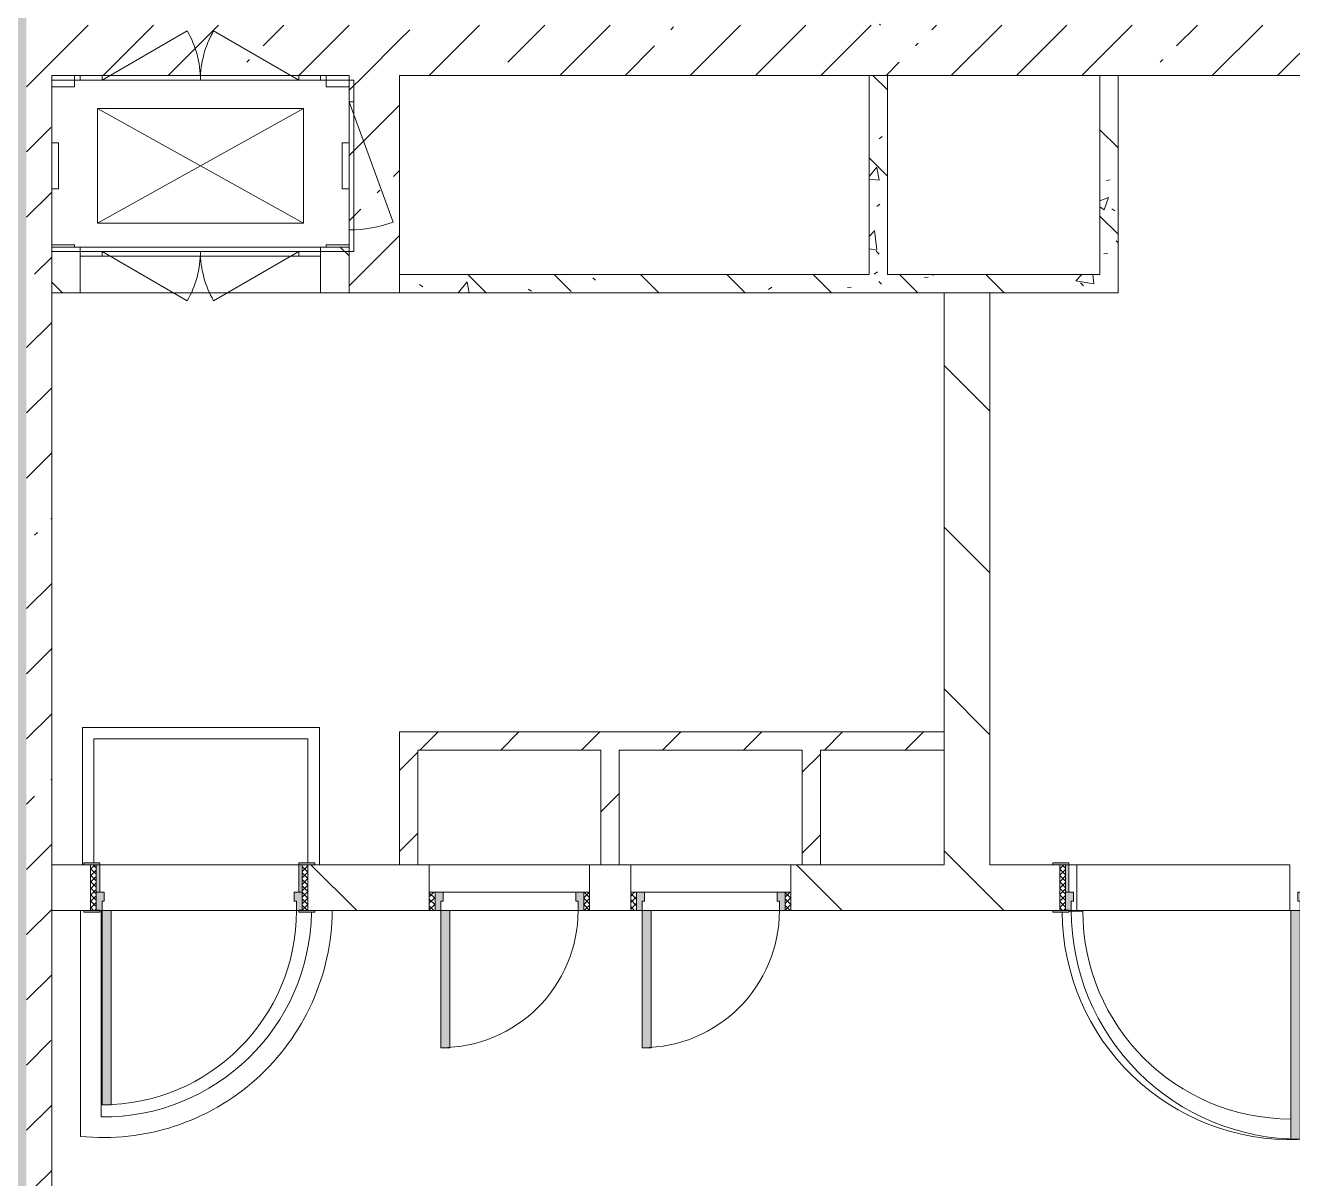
# Model space of a CAD drawing. Header units: millimetres. Extents: x 35092 to 251863, y -8553 to 29549.
# Drawn here: x 209708 to 215245, y 12227 to 17269 of the extents above; entities that cross this region are included whole.
import ezdxf

# ---------------------------------------------------------------- set-up
doc = ezdxf.new("R2010")
doc.units = ezdxf.units.MM
doc.layers.add('A-DETL-GENF-2', color=7, linetype='Continuous', lineweight=9, true_color=0xc0c0c0, transparency=0.4)
for name, color, linetype, lineweight, true_color in [('A-DOOR-2', 7, 'Continuous', 5, 0xaaaaaa), ('A-DOOR-3', 7, 'Continuous', 5, 0xe2e2e2), ('A-DOOR-FRAM-3', 7, 'Continuous', 5, 0xe2e2e2), ('A-DOOR-FRAM-4', 7, 'Continuous', 5, 0xaaaaaa), ('A-FLOR-1', 7, 'Continuous', 5, 0xaaaaaa), ('I-WALL-5', 7, 'Continuous', 5, 0x787878)]:
    doc.layers.add(name, color=color, linetype=linetype, lineweight=lineweight, true_color=true_color)
for name, color, linetype, lineweight in [('A-GENM-2', 7, 'Continuous', 5), ('A-WALL', 7, 'Continuous', 9), ('I-WALL-3', 7, 'Continuous', 5), ('M-EQPM-2', 7, 'Continuous', 5)]:
    doc.layers.add(name, color=color, linetype=linetype, lineweight=lineweight)
pattern_1 = [(45, (124853, 0), (-285.1231, 285.1231), []), (45, (125138.1, 0), (-285.1231, 285.1231), [504.031, -100.806, 16.764, -84.042])]
pattern_2 = [(135, (124853, 0), (-353.5534, -353.5534), [])]
pattern_3 = [(135, (124853, 0), (-377.1708, -377.1708), [533.4, -88.9, 17.78, -88.9]), (135, (124853, 376.94), (-377.1708, -377.1708), []), (50, (124853, 0), (637.6445, -55.7866), [66.675, -733.425]), (355, (124853, 0), (-123.3494, 668.699), [53.34, -586.74]), (100.451, (124906.1, -4.65), (514.299, 612.908), [56.665, -623.315]), (46.184, (124853, 177.8), (948.7764, -147.15), [100.012, -1100.137]), (96.636, (124932.05, 165.5), (830.909, 865.997), [84.998, -934.973]), (351.184, (124853, 177.8), (830.918, 865.988), [80.01, -880.11]), (21, (124941.9, 133.35), (530.6506, -357.9283), [66.675, -733.425]), (326, (124941.9, 133.35), (216.308, 644.6585), [53.34, -586.74]), (71.451, (124986.1, 103.5), (746.9596, 286.7243), [56.665, -623.315]), (37.5, (124852.98, 0), (10.81053, 295.9426), [16.764, -562.864, 16.764, -578.866, -588.962]), (37.5, (124852.98, 0), (10.81053, 295.9426), [-1175.258, 16.764, -572.198]), (7.5, (124852.98, 0), (233.8692, 350.6318), [16.764, -322.834, 16.764, -549.529, -224.472]), (7.5, (124852.98, 0), (233.8692, 350.6318), [-905.891, 16.764, -207.708]), (327.5, (124654.74, 0), (474.5678, -20.0513), [16.764, -205.486, 16.764, -676.656, -920.115]), (327.5, (124654.74, 0), (474.5678, -20.0513), [-915.67, 16.764, -903.351]), (317.5, (124565.84, 0), (518.4522, 88.9934), [16.764, -272.161, 16.764, -443.738, -653.415]), (317.5, (124565.84, 0), (518.4522, 88.9934), [-749.427, 16.764, -636.651])]
pattern_4 = [(45, (124852.98, 0), (-176.7767, 176.7767), [])]

# ---------------------------------------------------------------- blocks, each defined once
blk = doc.blocks.new('110_Дверь_СКБ_1Ст_Внутренняя1 - Д-8 950x2100h_охрана-V256-2_2_2_птичка')
at = {"layer": 'A-DOOR-2'}
h = blk.add_hatch(dxfattribs=at)
h.set_pattern_fill('FP_102', color=256, style=0, pattern_type=2)
h.set_pattern_definition([(135, (1826.41, 164.685), (-14.14214, -14.14214), []), (225, (1826.41, 164.685), (14.14214, -14.14214), [])])
h.paths.add_polyline_path([(487.5, 100), (462.5, 100), (462.5, -100), (487.5, -100), (487.5, 92.9)])
at = {"layer": 'A-DOOR-3'}
h = blk.add_hatch(color=256, dxfattribs=at)
h.paths.add_polyline_path([(462.5, 100), (437.5, 100), (437.5, 60), (427.5, 60), (429.4, 20), (462.5, 20), (462.5, 92.9)])
h.paths.add_polyline_path([(-422.5, 100), (-437.5, 100), (-437.5, 20), (-402.5, 20), (-402.5, 60), (-412.5, 60), (-412.5, 100)])
at = {"layer": 'A-DOOR-FRAM-3'}
for points in [[(437.5, 950), (397.5, 950), (397.5, 100), (437.5, 100), (437.5, 755.1)], [(-488.9, 108), (-492.5, 108), (-492.5, 100), (-422.5, 100), (-422.5, 108), (-485.6, 108)], [(517.5, 108), (447.5, 108), (447.5, 100), (517.5, 100)], [(-437.5, 20), (-432.9, -100), (-422.5, -100), (-422.5, 20)], [(462.5, 20), (447.5, 20), (447.5, -100), (462.5, -100)], [(-485.6, -100), (-492.5, -100), (-492.5, -108), (-422.5, -108), (-422.5, -100), (-468.5, -100)], [(447.5, -100), (447.5, -108), (517.5, -108), (517.5, -100), (462.5, -100)]]:
    blk.add_hatch(color=256, dxfattribs=at).paths.add_polyline_path(points)
at = {"layer": 'A-DOOR-FRAM-4'}
h = blk.add_hatch(dxfattribs=at)
h.set_pattern_fill('FP_103', color=256, style=0, pattern_type=2)
h.set_pattern_definition([(45, (-296.384, 164.685), (-14.1421, 14.1421), []), (135, (-296.384, 164.685), (-14.1421, -14.1421), [])])
h.paths.add_polyline_path([(-437.5, 100), (-462.5, 100), (-462.5, -100), (-437.5, -100), (-437.5, -26.8)])
at = {"layer": 'A-DOOR-2'}
for p, q in [((437.5, 950), (397.5, 950)), ((397.5, 950), (397.5, 100)), ((437.5, 100), (437.5, 950)), ((397.5, 100), (437.5, 100))]:
    blk.add_line(p, q, dxfattribs=at)
blk.add_arc((437.5, 100), 850, 90, 180, dxfattribs=at)
at = {"layer": 'A-DOOR-FRAM-4'}
for p, q in [((-422.5, 108), (-492.5, 108)), ((-492.5, 108), (-492.5, 100)), ((-492.5, 100), (-422.5, 100)), ((-437.5, 100), (-462.5, 100)), ((-462.5, 100), (-462.5, -100)), ((-412.5, 100), (-437.5, 100)), ((-437.5, 100), (-437.5, 20)), ((-437.5, -100), (-437.5, 100)), ((-422.5, 100), (-437.5, 100)), ((-437.5, 100), (-437.5, 99)), ((-437.5, 99), (-422.5, 99)), ((-422.5, 100), (-422.5, 108)), ((-422.5, 99), (-422.5, 100)), ((-412.5, 60), (-412.5, 100)), ((-402.5, 60), (-412.5, 60)), ((-402.5, 20), (-402.5, 60)), ((437.5, 60), (427.5, 60)), ((427.5, 60), (427.5, 20)), ((437.5, 100), (437.5, 60)), ((462.5, 100), (437.5, 100)), ((517.5, 108), (447.5, 108)), ((447.5, 108), (447.5, 100)), ((462.5, 100), (447.5, 100)), ((447.5, 100), (447.5, 99)), ((447.5, 100), (517.5, 100)), ((447.5, 99), (462.5, 99)), ((462.5, 20), (462.5, 100)), ((487.5, 100), (462.5, 100)), ((462.5, 100), (462.5, -100)), ((462.5, 99), (462.5, 100)), ((487.5, -100), (487.5, 100)), ((517.5, 100), (517.5, 108)), ((-437.5, 20), (-402.5, 20)), ((-422.5, 20), (-437.5, 20)), ((-437.5, 20), (-437.5, -100)), ((-422.5, -100), (-422.5, 20)), ((427.5, 20), (462.5, 20)), ((462.5, 20), (447.5, 20)), ((447.5, 20), (447.5, -100)), ((462.5, -100), (462.5, 20)), ((-422.5, -100), (-492.5, -100)), ((-492.5, -100), (-492.5, -108)), ((-492.5, -108), (-422.5, -108)), ((-462.5, -100), (-437.5, -100)), ((-437.5, -100), (-422.5, -100)), ((-422.5, -108), (-422.5, -100)), ((447.5, -100), (462.5, -100)), ((517.5, -100), (447.5, -100)), ((447.5, -100), (447.5, -108)), ((447.5, -108), (517.5, -108)), ((462.5, -100), (487.5, -100)), ((517.5, -108), (517.5, -100))]:
    blk.add_line(p, q, dxfattribs=at)
blk = doc.blocks.new('DOR_Проход в стене_Прямоугольный - 1050x1150 EI30-23344994-2_2_2_птичка')
at = {"layer": 'A-DOOR-2'}
for p, q in [((525, 100), (-525, 100)), ((525, -100), (-525, -100))]:
    blk.add_line(p, q, dxfattribs=at)
blk = doc.blocks.new('110_Дверь_СКБ_1Ст_Внутренняя1 - Д-3 _п_ 1100x2100h_много всего-32102838-2_2_2_птичка')
at = {"layer": 'A-DOOR-2'}
h = blk.add_hatch(dxfattribs=at)
h.set_pattern_fill('FP_40', color=256, style=0, pattern_type=2)
h.set_pattern_definition([(135, (1751.41, 164.685), (-14.14214, -14.14214), []), (225, (1751.41, 164.685), (14.14214, -14.14214), [])])
h.paths.add_polyline_path([(562.5, 100), (537.5, 100), (537.5, -100), (562.5, -100)])
at = {"layer": 'A-DOOR-3'}
h = blk.add_hatch(color=256, dxfattribs=at)
h.paths.add_polyline_path([(-487.5, 100), (-512.5, 100), (-512.5, 20), (-477.5, 20), (-477.5, 60), (-487.5, 60)])
h.paths.add_polyline_path([(512.5, 100), (512.5, 60), (502.5, 60), (502.5, 20), (537.5, 20), (537.5, 100), (522.5, 100)])
at = {"layer": 'A-DOOR-FRAM-3'}
for points in [[(-458, 1100), (-487.5, 1097), (-487.5, 100), (-447.5, 102), (-447.5, 1100)], [(-548, 108), (-567.5, 108), (-567.5, 100), (-497.5, 102), (-497.5, 108), (-547.4, 108)], [(571.3, 108), (522.5, 103), (527.5, 100), (592.5, 100), (587.5, 108)], [(-497.5, 20), (-512.5, 20), (-512.5, -100), (-497.5, -100), (-497.5, -7.3)], [(527.5, 20), (522.5, 20), (527.5, -100), (537.5, -100), (537.5, 20)], [(-567.5, -100), (-567.5, -108), (-497.5, -108), (-497.5, -100), (-537.5, -100)], [(537.5, -100), (522.5, -100), (527.5, -108), (592.5, -108), (587.5, -100), (562.5, -100)]]:
    blk.add_hatch(color=256, dxfattribs=at).paths.add_polyline_path(points)
at = {"layer": 'A-DOOR-FRAM-4'}
h = blk.add_hatch(dxfattribs=at)
h.set_pattern_fill('FP_41', color=256, style=0, pattern_type=2)
h.set_pattern_definition([(45, (-371.384, 164.685), (-14.1421, 14.1421), []), (135, (-371.384, 164.685), (-14.1421, -14.1421), [])])
h.paths.add_polyline_path([(-537.5, 100), (-537.5, -100), (-512.5, -100), (-512.5, 100), (-530.8, 100)])
at = {"layer": 'A-DOOR-2'}
for p, q in [((-487.5, 1100), (-487.5, 100)), ((-447.5, 1100), (-487.5, 1100)), ((-447.5, 100), (-447.5, 1100)), ((-487.5, 100), (-447.5, 100))]:
    blk.add_line(p, q, dxfattribs=at)
blk.add_arc((-487.5, 100), 1000, 360, 90, dxfattribs=at)
at = {"layer": 'A-DOOR-FRAM-4'}
for p, q in [((-497.5, 108), (-567.5, 108)), ((-567.5, 108), (-567.5, 100)), ((-567.5, 100), (-497.5, 100)), ((-512.5, 100), (-537.5, 100)), ((-537.5, 100), (-537.5, -100)), ((-487.5, 100), (-512.5, 100)), ((-512.5, 100), (-512.5, 20)), ((-512.5, -100), (-512.5, 100)), ((-497.5, 100), (-512.5, 100)), ((-512.5, 100), (-512.5, 99)), ((-512.5, 99), (-497.5, 99)), ((-497.5, 100), (-497.5, 108)), ((-497.5, 99), (-497.5, 100)), ((-487.5, 60), (-487.5, 100)), ((-477.5, 60), (-487.5, 60)), ((-477.5, 20), (-477.5, 60)), ((512.5, 60), (502.5, 60)), ((502.5, 60), (502.5, 20)), ((512.5, 100), (512.5, 60)), ((537.5, 100), (512.5, 100)), ((592.5, 108), (522.5, 108)), ((522.5, 108), (522.5, 100)), ((537.5, 100), (522.5, 100)), ((522.5, 100), (522.5, 99)), ((522.5, 100), (592.5, 100)), ((522.5, 99), (537.5, 99)), ((537.5, 20), (537.5, 100)), ((562.5, 100), (537.5, 100)), ((537.5, 100), (537.5, -100)), ((537.5, 99), (537.5, 100)), ((562.5, -100), (562.5, 100)), ((592.5, 100), (592.5, 108)), ((-512.5, 20), (-477.5, 20)), ((-497.5, 20), (-512.5, 20)), ((-512.5, 20), (-512.5, -100)), ((-497.5, -100), (-497.5, 20)), ((502.5, 20), (537.5, 20)), ((537.5, 20), (522.5, 20)), ((522.5, 20), (522.5, -100)), ((537.5, -100), (537.5, 20)), ((-497.5, -100), (-567.5, -100)), ((-567.5, -100), (-567.5, -108)), ((-567.5, -108), (-497.5, -108)), ((-537.5, -100), (-512.5, -100)), ((-512.5, -100), (-497.5, -100)), ((-497.5, -108), (-497.5, -100)), ((522.5, -100), (537.5, -100)), ((592.5, -100), (522.5, -100)), ((522.5, -100), (522.5, -108)), ((522.5, -108), (592.5, -108)), ((537.5, -100), (562.5, -100)), ((592.5, -108), (592.5, -100))]:
    blk.add_line(p, q, dxfattribs=at)
blk = doc.blocks.new('160_Подъемник - 160_Подъемник-23521422-2_2_2_птичка')
at = {"layer": 'A-GENM-2'}
for p, q in [((220, 0), (592.4, 215)), ((220, 0), (592.4, 215)), ((1080, 0), (707.6, 215)), ((1080, 0), (707.6, 215)), ((-20, -95), (-20, 0)), ((-20, 0), (0, 0)), ((0, 0), (0, -95)), ((220, 20), (125, 20)), ((125, 20), (125, 0)), ((220, 20), (125, 20)), ((125, 20), (125, 0)), ((220, 0), (220, 20)), ((1080, 20), (220, 20)), ((220, 20), (1080, 20)), ((220, 0), (220, 20)), ((1080, 20), (220, 20)), ((220, 20), (1080, 20)), ((1080, 0), (1080, 20)), ((1080, 20), (1175, 20)), ((1080, 0), (1080, 20)), ((1080, 20), (1175, 20)), ((1175, 20), (1175, 0)), ((1175, 20), (1175, 0)), ((125, 0), (220, 0)), ((125, 0), (220, 0)), ((1175, 0), (1080, 0)), ((1175, 0), (1080, 0)), ((0, -95), (-20, -95)), ((-20, -95), (-20, -655)), ((-20, -655), (-20, -95)), ((0, -655), (-191.5, -128.8)), ((0, -655), (-20, -655)), ((-20, -655), (-20, -750)), ((0, -750), (0, -655)), ((-20, -750), (0, -750)), ((125, -770), (125, -750)), ((125, -750), (220, -750)), ((125, -770), (125, -750)), ((125, -750), (220, -750)), ((220, -770), (125, -770)), ((220, -770), (125, -770)), ((220, -750), (220, -770)), ((220, -750), (592.4, -965)), ((220, -750), (220, -770)), ((220, -750), (592.4, -965)), ((1080, -770), (220, -770)), ((220, -770), (1080, -770)), ((220, -770), (792, -770)), ((1080, -770), (508, -770)), ((1080, -750), (707.6, -965)), ((1080, -750), (707.6, -965)), ((1080, -750), (1080, -770)), ((1175, -750), (1080, -750)), ((1080, -750), (1080, -770)), ((1175, -750), (1080, -750)), ((1080, -770), (1175, -770)), ((1080, -770), (1175, -770)), ((1175, -770), (1175, -750)), ((1175, -770), (1175, -750))]:
    blk.add_line(p, q, dxfattribs=at)
for centre, radius, start, end in [((220, 0), 430, 0, 30), ((220, 0), 430, 0, 30), ((1080, 0), 430, 150, 180), ((1080, 0), 430, 150, 180), ((0, -655), 560, 90, 110), ((220, -750), 430, 330, 0), ((220, -750), 430, 330, 0), ((1080, -750), 430, 180, 210), ((1080, -750), 430, 180, 210)]:
    blk.add_arc(centre, radius, start, end, dxfattribs=at)
at = {"layer": 'M-EQPM-2'}
for p, q in [((1300, 0), (0, 0)), ((0, 0), (0, -750)), ((1300, -750), (1300, 0)), ((1100, -625), (200, -125)), ((200, -625), (1100, -125)), ((1100, -125), (200, -125)), ((200, -125), (200, -625)), ((1100, -625), (1100, -125)), ((200, -625), (1100, -625)), ((0, -750), (1300, -750))]:
    blk.add_line(p, q, dxfattribs=at)
blk = doc.blocks.new('Закладная деталь приямка - 200_100-20924312-2_2_2_птичка')
at = {"layer": 'M-EQPM-2'}
for p, q in [((85000, 16755), (84970, 16755)), ((85000, 16755), (84970, 16755)), ((85000, 16555), (85000, 16755)), ((85000, 16755), (85000, 16555)), ((84970, 16555), (85000, 16555)), ((85000, 16555), (84970, 16555))]:
    blk.add_line(p, q, dxfattribs=at)
blk = doc.blocks.new('Закладная деталь приямка - 200_100-V310-2_2_2_птичка')
at = {"layer": 'M-EQPM-2'}
for p, q in [((86240, 16755), (86240, 16555)), ((86240, 16555), (86240, 16755)), ((86270, 16755), (86240, 16755)), ((86240, 16755), (86270, 16755)), ((86240, 16555), (86270, 16555)), ((86240, 16555), (86270, 16555))]:
    blk.add_line(p, q, dxfattribs=at)
blk = doc.blocks.new('Закладная деталь приямка - 150_100-20924311-2_2_2_птичка')
at = {"layer": 'M-EQPM-2'}
for p, q in [((85070, 17050), (85070, 17000)), ((85070, 17050), (85070, 17000)), ((84970, 17000), (85070, 17000)), ((85070, 17000), (84970, 17000))]:
    blk.add_line(p, q, dxfattribs=at)
blk = doc.blocks.new('Закладная деталь приямка - 150_100-V311-2_2_2_птичка')
at = {"layer": 'M-EQPM-2'}
for p, q in [((86170, 17000), (86170, 17050)), ((86170, 17000), (86170, 17050)), ((86270, 17000), (86170, 17000)), ((86170, 17000), (86270, 17000))]:
    blk.add_line(p, q, dxfattribs=at)
blk = doc.blocks.new('Закладная деталь приямка - 150_100-V312-2_2_2_птичка')
at = {"layer": 'M-EQPM-2'}
for p, q in [((86270, 16310), (86170, 16310)), ((86170, 16310), (86270, 16310)), ((86170, 16310), (86170, 16300)), ((86170, 16310), (86170, 16300))]:
    blk.add_line(p, q, dxfattribs=at)
blk = doc.blocks.new('Закладная деталь приямка - 150_100-V313-2_2_2_птичка')
at = {"layer": 'M-EQPM-2'}
for p, q in [((85070, 16310), (84970, 16310)), ((84970, 16310), (85070, 16310)), ((85070, 16300), (85070, 16310)), ((85070, 16310), (85070, 16300))]:
    blk.add_line(p, q, dxfattribs=at)
blk = doc.blocks.new('110_Дверь_СКБ_1Ст - д-18 700x2100h_Технический шкаф ЭОМ и СС-V323-2_2_2_птичка')
at = {"layer": 'A-DOOR-2'}
h = blk.add_hatch(dxfattribs=at)
h.set_pattern_fill('FP_50', color=256, style=0, pattern_type=2)
h.set_pattern_definition([(135, (1951.41, 164.685), (-14.14214, -14.14214), []), (225, (1951.41, 164.685), (14.14214, -14.14214), [])])
h.paths.add_polyline_path([(337.5, 100), (337.5, 20), (362.5, 20), (362.5, 100)])
at = {"layer": 'A-DOOR-3'}
h = blk.add_hatch(color=256, dxfattribs=at)
h.paths.add_polyline_path([(337.5, 100), (312.5, 100), (312.5, 60), (302.5, 60), (302.5, 20), (337.5, 20)])
h.paths.add_polyline_path([(-312.5, 100), (-312.5, 20), (-277.5, 20), (-277.5, 60), (-287.5, 60), (-287.5, 100), (-297.5, 100)])
at = {"layer": 'A-DOOR-FRAM-3'}
blk.add_hatch(color=256, dxfattribs=at).paths.add_polyline_path([(272.5, 700), (272.5, 100), (312.5, 100), (312.5, 700)])
at = {"layer": 'A-DOOR-FRAM-4'}
h = blk.add_hatch(dxfattribs=at)
h.set_pattern_fill('FP_51', color=256, style=0, pattern_type=2)
h.set_pattern_definition([(45, (-171.384, 164.685), (-14.1421, 14.1421), []), (135, (-171.384, 164.685), (-14.1421, -14.1421), [])])
h.paths.add_polyline_path([(-337.5, 100), (-337.5, 20), (-312.5, 20), (-312.5, 100)])
at = {"layer": 'A-DOOR-2'}
for p, q in [((312.5, 700), (272.5, 700)), ((272.5, 700), (272.5, 100)), ((312.5, 100), (312.5, 700)), ((272.5, 100), (312.5, 100))]:
    blk.add_line(p, q, dxfattribs=at)
blk.add_arc((312.5, 100), 600, 90, 180, dxfattribs=at)
at = {"layer": 'A-DOOR-FRAM-4'}
for p, q in [((-312.5, 100), (-337.5, 100)), ((-337.5, 100), (-337.5, 20)), ((-287.5, 100), (-312.5, 100)), ((-312.5, 100), (-312.5, 20)), ((-312.5, 20), (-312.5, 100)), ((-287.5, 60), (-287.5, 100)), ((-287.5, 100), (272.5, 100)), ((-277.5, 60), (-287.5, 60)), ((-277.5, 20), (-277.5, 60)), ((312.5, 60), (302.5, 60)), ((302.5, 60), (302.5, 20)), ((312.5, 100), (312.5, 60)), ((337.5, 100), (312.5, 100)), ((337.5, 20), (337.5, 100)), ((362.5, 100), (337.5, 100)), ((337.5, 100), (337.5, 20)), ((362.5, 20), (362.5, 100)), ((-337.5, 20), (-312.5, 20)), ((-312.5, 20), (-277.5, 20)), ((302.5, 20), (-277.5, 20)), ((302.5, 20), (337.5, 20)), ((337.5, 20), (362.5, 20))]:
    blk.add_line(p, q, dxfattribs=at)

msp = doc.modelspace()

# ---------------------------------------------------------------- hatches: boundary and pattern name
at = {"layer": 'A-DETL-GENF-2'}
h = msp.add_hatch(color=256, dxfattribs=at)
h.paths.add_polyline_path([(188547.1, -280), (197248, -280), (197248, -258), (197308, -258), (197308, -280), (198658, -280), (198658, -258), (198718, -258), (198718, -280), (200713, -280), (200713, 3300), (209713, 3300), (209713, 27350), (166763, 27350), (166763, 23778), (163613, 23773), (163613, 23030), (163621, 23030), (163616.4, 22960), (163613, 22959.2), (163616.4, 22925), (164513, 22925), (164513, 22875), (163613, 22869.2), (163616.4, 21675), (164013, 21675), (164010.6, 21625), (163613, 21620.8), (163616.4, 21590), (163621, 21587.4), (163621, 21520), (163613, 21520), (163613, 13580), (163621, 13580), (163616.4, 13510), (163613, 13510), (163616.4, 13475), (164513, 13475), (164513, 13425), (163613, 13425), (163616.4, 12225), (164013, 12225), (164010.1, 12175), (163613, 12175), (163616.4, 12140), (163621, 12140), (163621, 12070), (163613, 12070), (163613.8, 775), (164118, 775), (164118, 100), (164068, 100), (164068, 725), (163613, 725), (163613, -280), (186913, -280)])
h.paths.add_polyline_path([(177588, 100), (177538, 100), (177538, 400), (177588, 400), (177588, 120)])
h.paths.add_polyline_path([(181988, 100), (181938, 100), (181938, 400), (181988, 400), (181988, 120)])
h.paths.add_polyline_path([(172952.1, 100), (172902.1, 100), (172902.1, 730), (172952.1, 730), (172952.1, 120)])
h.paths.add_polyline_path([(168518, 100), (168468, 100), (168468, 400), (168518, 400), (168518, 120)])
h.paths.add_polyline_path([(186518, 100), (186468, 100), (186468, 400), (186518, 400), (186518, 120)])
h.paths.add_polyline_path([(200123, 120), (200123, 325), (200333, 325), (200333, 275), (200173, 275), (200173, 120)])
h.paths.add_polyline_path([(196438, 120), (196438, 490.5), (196713, 490.5), (196713, 440.5), (196488, 440.5), (196488, 120)])
h.paths.add_polyline_path([(190938, 120), (190938, 440.5), (190483, 440.5), (190486.9, 490.5), (190988, 490.5), (190988, 120)])
h.paths.add_polyline_path([(195288, 151), (195288, 551), (195304, 551), (195304, 151)])
h.paths.add_polyline_path([(191918, 151), (191902, 151), (191902, 551), (191918, 551), (191918, 245)])
h.paths.add_polyline_path([(186518, 425), (185763, 425), (185763, 475), (186543, 470), (186543, 425)])
h.paths.add_polyline_path([(182000.5, 425), (181613, 425), (181613.1, 475), (182013, 470), (182013, 425)])
h.paths.add_polyline_path([(177588, 425), (176763, 425), (176763, 475), (177613, 470), (177613, 425)])
h.paths.add_polyline_path([(181263.5, 425), (181263, 425), (181264.7, 475), (181413, 470), (181413, 425)])
h.paths.add_polyline_path([(168543, 425), (167763, 425), (167763, 475), (168543, 470)])
h.paths.add_polyline_path([(172902.1, 755), (172483, 755), (172483, 805), (172977.1, 805), (172977.1, 755), (172952.1, 755)])
h.paths.add_polyline_path([(195303.8, 1051), (195288, 1051), (195288, 1530.1), (195304, 1530.1), (195304, 1051)])
h.paths.add_polyline_path([(191918, 1051), (191902, 1051), (191902.5, 1545.2), (191918, 1545.2), (191918.3, 1258), (193207, 1258), (193207, 1242), (191918, 1242)])
h.paths.add_polyline_path([(194029, 1237.5), (194029, 1253.5), (195287.6, 1251), (195287.6, 1237.5), (194037.5, 1237.5)])
h.paths.add_polyline_path([(195288, 2030.1), (195288, 2332), (194029, 2332), (194029, 2348), (195304, 2347.5), (195303.8, 2030.1)])
h.paths.add_polyline_path([(191918, 2045.2), (191902, 2045.2), (191902, 2789), (191918, 2789), (191918, 2350.4)])
h.paths.add_polyline_path([(193164.5, 2342), (191918.3, 2342), (191918.3, 2358), (193208.4, 2358), (193207, 2342)])
h.paths.add_polyline_path([(191918, 3289), (191902, 3289), (191902, 3729), (191918, 3729)])
h.paths.add_polyline_path([(201082.4, 3750), (201032.4, 3750), (201032.4, 4055), (200553, 4055), (200553, 4105), (201082.4, 4105), (201082.4, 3770)])
h.paths.add_polyline_path([(206278, 3750), (206228, 3750), (206228, 4130), (206278, 4130), (206278, 3770)])
h.paths.add_polyline_path([(206203, 4055), (205203, 4055), (205203, 4105), (206203, 4105), (206203, 4092.5)])
h.paths.add_polyline_path([(197208, 7680), (197173, 7680), (197173, 7672), (197103, 7672), (197103, 7680), (197158, 7683.8), (197158, 7900), (197103, 7900), (197105.4, 7908), (197173, 7908), (197173, 7760), (197218, 7760), (197218, 7730), (197208, 7730), (197208, 7691.4)])
h.paths.add_polyline_path([(197208, 6780), (197208, 7680), (197258, 7680), (197258, 6780), (197221.2, 6780)])
h.paths.add_polyline_path([(198458, 7280), (198458, 7680), (198508, 7680), (198508, 7280), (198477.9, 7280)])
h.paths.add_polyline_path([(198566, 7672), (198543, 7672), (198543, 7680), (198508, 7680), (198508, 7730), (198498, 7730), (198498.1, 7760), (198543, 7760.1), (198543, 7908), (198613, 7908), (198612.8, 7900), (198558, 7896.2), (198558, 7680), (198613, 7680), (198612.8, 7672), (198583.5, 7672)])
h.paths.add_polyline_path([(191908, 7672), (191868, 7672), (191868, 7820), (191848, 7820), (191848, 7860), (191858, 7860), (191858, 7900), (191868, 7900), (191868, 7908), (191938, 7908), (191933, 7900), (191883, 7900), (191883, 7680), (191938, 7680), (191933, 7672)])
h.paths.add_polyline_path([(194213.5, 7672), (194173.5, 7672), (194173.5, 7820), (194153.5, 7820), (194153.5, 7860), (194163.5, 7860), (194163.5, 7900), (194173.5, 7900), (194173.5, 7908), (194243.5, 7908), (194243.5, 7900), (194188.5, 7900), (194188.5, 7680), (194243.5, 7680), (194243.5, 7672)])
h.paths.add_polyline_path([(196618, 7672), (196548, 7672), (196548, 7820), (196528, 7820), (196528, 7860), (196538, 7860), (196538, 7900), (196548, 7900), (196548, 7908), (196618, 7908), (196618, 7900), (196563, 7900), (196563, 7680), (196618, 7680)])
h.paths.add_polyline_path([(190778, 7672), (190783, 7680), (190833, 7680), (190833, 7900), (190778, 7900), (190778, 7908), (190848, 7908), (190848, 7900), (190858, 7900), (190858, 7860), (190868, 7860), (190868, 7820), (190848, 7820), (190848, 7672), (190783, 7672)])
h.paths.add_polyline_path([(195513, 7672), (195458, 7672), (195458, 7680), (195513, 7680), (195513, 7900), (195458, 7900), (195458, 7908), (195528, 7908), (195528, 7900), (195538, 7900), (195538, 7860), (195548, 7860), (195548, 7820), (195528, 7820), (195528, 7672)])
h.paths.add_polyline_path([(193113.5, 7672), (193083.5, 7672), (193083.5, 7680), (193138.5, 7680), (193138.5, 7900), (193083.5, 7902), (193083.5, 7908), (193153.5, 7908), (193153.5, 7900), (193163.5, 7900), (193163.5, 7860), (193173.5, 7860), (193173.5, 7820), (193153.5, 7820), (193153.5, 7672), (193120.4, 7672)])
h.paths.add_polyline_path([(194123.5, 7900), (194128, 8900), (194163.5, 8900), (194163.5, 7900), (194153.5, 7900)])
h.paths.add_polyline_path([(196528, 7900), (196498, 7900), (196498, 8900), (196538, 8900), (196538, 7900)])
h.paths.add_polyline_path([(191818, 7900), (191822.5, 8900), (191858, 8900), (191858, 7900), (191848, 7900)])
h.paths.add_polyline_path([(182433, 10900), (182408, 10900), (182408, 10980), (182443, 10980), (182443, 10940), (182433, 10940)])
h.paths.add_polyline_path([(182433, 10300), (182433, 10900), (182473, 10900), (182473, 10300)])
h.paths.add_polyline_path([(181513, 10900), (181488, 10900), (181488, 10980), (181523, 10980), (181523, 10940), (181513, 10940)])
h.paths.add_polyline_path([(181553, 10300), (181513, 10300), (181513, 10900), (181553, 10900), (181553, 10378)])
h.paths.add_polyline_path([(183343, 10900), (183318, 10900), (183318, 10980), (183353, 10980), (183353, 10940), (183343, 10940)])
h.paths.add_polyline_path([(183343, 10300), (183343, 10900), (183383, 10900), (183383, 10300)])
h.paths.add_polyline_path([(180603, 10900), (180578, 10900), (180578, 10980), (180613, 10980), (180613, 10940), (180603, 10940)])
h.paths.add_polyline_path([(180603, 10300), (180603, 10900), (180643, 10900), (180643, 10300)])
h.paths.add_polyline_path([(170163.7, 11700), (170128.7, 11700), (170128.7, 11692), (170058.7, 11692), (170058.7, 11700), (170113.7, 11703), (170113.7, 11900), (170058.7, 11900.4), (170063.7, 11908), (170128.7, 11908), (170128.7, 11780), (170173.7, 11780), (170173.7, 11750), (170163.7, 11750), (170163.7, 11703)])
h.paths.add_polyline_path([(170163.7, 10750), (170163.7, 11700), (170213.7, 11700), (170213, 10750), (170203.7, 10750)])
h.paths.add_polyline_path([(183056.8, 10900), (183033, 10900), (183033, 10940), (183023, 10940), (183023, 10980), (183058, 10980), (183058, 10900)])
h.paths.add_polyline_path([(183943, 10900), (183943, 10940), (183933, 10940), (183933, 10980), (183968, 10980), (183968, 10900), (183953, 10900)])
h.paths.add_polyline_path([(181228, 10900), (181203, 10900), (181203, 10940), (181193, 10940), (181193, 10980), (181228, 10980), (181228, 10969.7)])
h.paths.add_polyline_path([(182138, 10900), (182113, 10900), (182113, 10940), (182103, 10940), (182103, 10980), (182138, 10980), (182138, 10969.7)])
h.paths.add_polyline_path([(171463.7, 11350), (171413.7, 11350), (171413.7, 11700), (171463.7, 11700), (171463.7, 11378)])
h.paths.add_polyline_path([(171521.7, 11692), (171498.7, 11692), (171498.7, 11700), (171463.7, 11700), (171463.7, 11750), (171453.7, 11750), (171453.7, 11780), (171498.7, 11780), (171498.7, 11908), (171568.7, 11908), (171568.7, 11900), (171513.7, 11896.3), (171513.7, 11700), (171568.7, 11700), (171568.7, 11692), (171538.7, 11692)])
h.paths.add_polyline_path([(191613, 15250), (191613, 15300), (192563, 15300), (192563, 15250), (191621, 15250)])
h.paths.add_polyline_path([(191413, 15145), (191405, 15145), (191409, 15215), (191533, 15215), (191533, 15260), (191563, 15260), (191563, 15250), (191613, 15250), (191613, 15215), (191621, 15215), (191621, 15145), (191613, 15145), (191613, 15200), (191413, 15200), (191413, 15175)])
h.paths.add_polyline_path([(185368.9, 15305.6), (185368.9, 15305.6), (185161.2, 15351.6)])
h.paths.add_polyline_path([(200847.8, 15562), (200847.8, 15570), (200902.8, 15571), (200902.8, 15650), (200847.8, 15650), (200847.8, 15658), (200917.8, 15656.9), (200917.8, 15650), (200927.8, 15650), (200927.8, 15610), (200937.8, 15610), (200937.8, 15570), (200917.8, 15570), (200917.8, 15562), (200877.8, 15562)])
h.paths.add_polyline_path([(202332.5, 15562), (202303, 15562), (202303, 15570), (202358, 15571.8), (202358, 15650), (202303, 15650), (202303, 15658), (202373, 15658), (202373, 15650), (202383, 15650), (202383, 15610), (202393, 15610), (202393, 15570), (202373, 15570), (202373, 15562), (202333, 15562)])
h.paths.add_polyline_path([(203463, 15562), (203393, 15562), (203393, 15570), (203373, 15570), (203373, 15610), (203383, 15610), (203383, 15650), (203393, 15651.4), (203393, 15658), (203463, 15658), (203463, 15650), (203408, 15648.2), (203408, 15570), (203463, 15570)])
h.paths.add_polyline_path([(207413, 15562), (207393, 15563.8), (207393, 15570), (207373, 15570), (207373, 15610), (207383, 15610), (207383, 15650), (207393, 15650), (207393, 15658), (207463, 15658), (207463, 15650), (207408, 15650), (207408, 15570), (207463, 15570), (207463, 15562), (207428.9, 15562)])
h.paths.add_polyline_path([(206303, 15562), (206303, 15570), (206358, 15570), (206358, 15650), (206303, 15650), (206303, 15658), (206373, 15655.7), (206373, 15650), (206383, 15650), (206383, 15610), (206393, 15610), (206393, 15570), (206373, 15570), (206373, 15562), (206331.6, 15562)])
h.paths.add_polyline_path([(201952.8, 15562), (201937.8, 15562), (201937.8, 15570), (201917.8, 15571), (201917.8, 15610), (201927.8, 15610), (201927.8, 15650), (201937.8, 15650), (201937.8, 15658), (202007.8, 15658), (202007.8, 15650), (201952.8, 15650), (201952.8, 15570), (202007.8, 15570), (202007.8, 15562), (201953, 15562)])
h.paths.add_polyline_path([(201887.8, 15650), (201892, 16650), (201927.8, 16650), (201927.8, 15650), (201917.8, 15650)])
h.paths.add_polyline_path([(203383, 15650), (203343, 15653.2), (203343, 16650), (203383, 16650), (203383, 15651.8)])
h.paths.add_polyline_path([(207343, 15650), (207343, 16650), (207383, 16650), (207383, 15650), (207373, 15650)])
h.paths.add_polyline_path([(191613, 16550), (191563, 16550), (191563, 16540), (191533, 16540), (191533, 16585), (191405, 16585), (191405, 16655), (191413, 16655), (191413, 16600), (191613, 16600), (191613, 16655), (191621, 16655), (191616, 16585), (191613, 16585)])
h.paths.add_polyline_path([(191829.7, 16500), (191613, 16500), (191616, 16550), (191963, 16550), (191959.3, 16500), (191835.9, 16500)])
h.paths.add_polyline_path([(209333, 17240), (209325, 17240), (209325, 17310), (209333, 17310), (209333, 17320), (209373, 17320), (209373, 17330), (209413, 17330), (209413, 17310), (209561, 17310), (209561, 17240), (209553, 17240), (209553, 17295), (209333, 17295), (209333, 17270)])
h.paths.add_polyline_path([(202143, 18600), (202143, 18640), (202133, 18640), (202133, 18680), (202153, 18680), (202153, 18808), (202223, 18808), (202223, 18800), (202168, 18795.3), (202168, 18600), (202223, 18600), (202223, 18592), (202153, 18597.6), (202153, 18600)])
h.paths.add_polyline_path([(202143, 17600), (202103, 17602.6), (202103, 18600), (202143, 18597.6), (202143, 17600.9)])
h.paths.add_polyline_path([(204983, 18600), (204983, 18640), (204973, 18640), (204973, 18680), (204993, 18680), (204993, 18808), (205063, 18808), (205063, 18800), (205008, 18795.3), (205008, 18600), (205063, 18600), (205063, 18592), (204993, 18597.6), (204993, 18600)])
h.paths.add_polyline_path([(204943, 17600), (204943, 18600), (204983, 18597.6), (204983, 17600), (204973.6, 17600)])
h.paths.add_polyline_path([(209333, 18320), (209327.6, 18330), (209325, 18330), (209325, 18400), (209333, 18400), (209333, 18345), (209553, 18345), (209553, 18400), (209561, 18400), (209561, 18330), (209413, 18330), (209413, 18310), (209373, 18310), (209373, 18320), (209345, 18320)])
h.paths.add_polyline_path([(208392, 18280), (208333, 18280), (208337.1, 18320), (209333, 18320), (209332, 18280), (208646.2, 18280)])
h.paths.add_polyline_path([(203973, 18592), (203903, 18592.9), (203903, 18600), (203958, 18600), (203958, 18800), (203903, 18800), (203903, 18808), (203973, 18808), (203973, 18680), (203993, 18680), (203993, 18640), (203983, 18640), (203983, 18600), (203973, 18594.3), (203973, 18592.9)])
h.paths.add_polyline_path([(201063, 18592), (201063, 18600), (201118, 18600), (201118, 18800), (201063, 18800), (201063, 18808), (201133, 18808), (201133, 18680), (201153, 18680), (201153, 18640), (201143, 18640), (201143, 18600), (201133, 18596.5), (201133, 18592), (201081.9, 18592)])
h.paths.add_polyline_path([(198805, 19510), (198805, 19580), (198813, 19580), (198813, 19600), (198853, 19600), (198853, 19590), (198893, 19590), (198893, 19580), (198901, 19580), (198901, 19510), (198893, 19510), (198893, 19565), (198813, 19565), (198813, 19510)])
h.paths.add_polyline_path([(205923, 20430), (204923, 20430), (204923, 20470), (205923, 20470)])
h.paths.add_polyline_path([(206011, 20350), (206003, 20350), (206003, 20405), (205923, 20405), (205923, 20350), (205915, 20350), (205915.7, 20420), (205923, 20420), (205923, 20430), (205963, 20430), (205963, 20440), (206003, 20440), (206003, 20420), (206011, 20420), (206011, 20375.7)])
h.paths.add_polyline_path([(198896.5, 20550), (198893, 20550), (198894.9, 20590), (199893, 20590), (199893, 20550), (199527.9, 20550)])
h.paths.add_polyline_path([(198853, 20580), (198813, 20580), (198813, 20600), (198805, 20600), (198805, 20670), (198813, 20670), (198813, 20615), (198893, 20615), (198893, 20670), (198901, 20670), (198901, 20600), (198893, 20600), (198893, 20590), (198853, 20590)])
h.paths.add_polyline_path([(205963, 21420), (205963, 21430), (205923, 21430), (205923, 21440), (205915, 21440), (205915, 21510), (205923, 21510), (205923, 21455), (206003, 21455), (206003, 21510), (206011, 21510), (206011, 21440), (206003, 21440), (206003, 21420)])
h.paths.add_polyline_path([(197898.7, 23486), (197898.7, 24790.5), (197609.5, 24790.5), (197609.5, 24806.5), (197914.7, 24806.5), (197914.7, 23486)])
h.paths.add_polyline_path([(196812.4, 23486), (196796.4, 23486), (196796.4, 24790.5), (196499.2, 24790.5), (196499.2, 24806.5), (197109.5, 24806.5), (197109.5, 24790.5), (196812.4, 24790.5), (196812.4, 23529.6)])
h.paths.add_polyline_path([(205923, 23570), (205915, 23570), (205917.1, 23640), (205923, 23640), (205923, 23660), (205963, 23660), (205963, 23650), (206003, 23650), (206003.7, 23640), (206011, 23640), (206011, 23570), (206003, 23570), (206001.2, 23625), (205923, 23625), (205923, 23600)])
h.paths.add_polyline_path([(191413, 24100), (190513, 24100), (190513, 24150), (191413, 24150)])
h.paths.add_polyline_path([(191405, 24020), (191405, 24090), (191413, 24090), (191413, 24100), (191463, 24100), (191463, 24110), (191493, 24110), (191493, 24090), (191621, 24090), (191621, 24020), (191613, 24020), (191613, 24075), (191413, 24075), (191413, 24020)])
h.paths.add_polyline_path([(206003, 24610), (206003, 24650), (207003, 24650), (207003, 24610), (206021.3, 24610)])
h.paths.add_polyline_path([(205923, 24640), (205923, 24660), (205915, 24660), (205915, 24730), (205923, 24730), (205924.8, 24675), (206003, 24675), (206003, 24730), (206011, 24730), (206011, 24660), (206003, 24660), (206003, 24650), (205963, 24650), (205963, 24640), (205927.3, 24640)])
h.paths.add_polyline_path([(207690.5, 24691), (207690.5, 24996.2), (207706.5, 24996.2), (207706.5, 24691)])
h.paths.add_polyline_path([(195694, 24790.5), (195694, 24806.5), (195999.2, 24806.5), (195999.2, 24790.5), (195867.6, 24790.5)])
h.paths.add_polyline_path([(198901, 25170), (198893, 25170), (198893, 25225), (198813, 25225), (198813, 25170), (198805, 25170), (198805, 25240), (198813, 25240), (198817.3, 25260), (198853, 25260), (198853, 25250), (198893, 25250), (198894.7, 25240), (198901, 25240), (198901, 25200)])
h.paths.add_polyline_path([(207690.5, 25496.2), (207690.5, 26063.8), (207706.5, 26063.8), (207706.5, 25496.2)])
h.paths.add_polyline_path([(208823, 25793.4), (207707.3, 25793.4), (207707.3, 25809.4), (208907.3, 25809.4), (208907.3, 25793.4), (208833.8, 25793.4)])
h.paths.add_polyline_path([(191413, 25900), (191413, 25910), (191405, 25910), (191405, 25980), (191413, 25980), (191413, 25925), (191613, 25925), (191613, 25980), (191621, 25980), (191621, 25910), (191493, 25910), (191493, 25890), (191463, 25890), (191463, 25900)])
h.paths.add_polyline_path([(191041.2, 25850), (190513, 25850), (190513, 25900), (191413, 25900), (191413, 25850), (191113, 25850)])
h.paths.add_polyline_path([(199527.9, 26210), (198893, 26210), (198893, 26250), (199893, 26250), (199893, 26210)])
h.paths.add_polyline_path([(198837, 26240), (198813, 26240), (198813, 26260), (198805, 26260), (198805, 26330), (198813, 26330), (198813, 26275), (198893, 26275), (198893, 26330), (198901, 26330), (198901, 26260), (198893, 26260), (198889.3, 26250), (198853, 26250), (198853, 26240)])
h.paths.add_polyline_path([(194952.6, 26375), (194913.6, 26375), (194913.6, 26900), (194963.6, 26900), (194963.6, 26425), (195583, 26425), (195583, 26375), (194963.6, 26375)])
h.paths.add_polyline_path([(206275.7, 26550), (206228, 26550), (206228, 26900), (206278, 26900), (206278, 26550)])
h.paths.add_polyline_path([(207690.5, 26563.8), (207690.5, 26869), (207706.5, 26869), (207706.5, 26563.8)])
h.paths.add_polyline_path([(202443, 26575), (201218, 26575), (201218, 26900), (201268, 26900), (201268, 26625), (201603, 26625), (201603, 26600), (202103, 26600), (202103, 26625), (202443, 26625), (202443, 26600)])
h.paths.add_polyline_path([(206003, 26575), (206003, 26625), (206203, 26625), (206203, 26575), (206023, 26575)])
at = {"layer": 'I-WALL-3'}
h = msp.add_hatch(dxfattribs=at)
h.set_pattern_fill('FP_99', color=256, style=0, pattern_type=2)
h.set_pattern_definition(pattern_1)
h.paths.add_polyline_path([(209713, 16300), (209823, 16300), (209823, 17270), (209713, 17270), (209713, 16675)])
h = msp.add_hatch(dxfattribs=at)
h.set_pattern_fill('FP_99', color=256, style=0, pattern_type=2)
h.set_pattern_definition(pattern_1)
h.paths.add_polyline_path([(209823, 17050), (211343, 17050), (211343, 17270), (209823, 17270)])
h = msp.add_hatch(dxfattribs=at)
h.set_pattern_fill('FP_99', color=256, style=0, pattern_type=2)
h.set_pattern_definition(pattern_1)
h.paths.add_polyline_path([(214013, 17050), (217663, 17050), (217663, 17270), (211343, 17270), (211343, 17050), (213918.2, 17050)])
h = msp.add_hatch(dxfattribs=at)
h.set_pattern_fill('FP_99', color=256, style=0, pattern_type=2)
h.set_pattern_definition(pattern_1)
h.paths.add_polyline_path([(211123, 16100), (211343, 16100), (211343, 17050), (211123, 17050), (211123, 16295.3)])
h = msp.add_hatch(dxfattribs=at)
h.set_pattern_fill('FP_99', color=256, style=0, pattern_type=2)
h.set_pattern_definition(pattern_1)
h.paths.add_polyline_path([(209823, 10400), (209823, 16300), (209713, 16295.3), (209713, 10400)])
h = msp.add_hatch(dxfattribs=at)
h.set_pattern_fill('FP_100', color=256, style=0, pattern_type=2)
h.set_pattern_definition(pattern_2)
h.paths.add_polyline_path([(211123, 16100), (211123, 16300), (210998, 16295.3), (210998, 16100)])
h.paths.add_polyline_path([(209948, 16100), (209948, 16300), (209823, 16295.3), (209823, 16100)])
h = msp.add_hatch(dxfattribs=at)
h.set_pattern_fill('FP_100', color=256, style=0, pattern_type=2)
h.set_pattern_definition(pattern_2)
h.paths.add_polyline_path([(213723, 13600), (213923, 13600), (213923, 16100), (213723, 16100), (213723, 13731.1)])
h = msp.add_hatch(dxfattribs=at)
h.set_pattern_fill('FP_101', color=256, style=0, pattern_type=2)
h.set_pattern_definition(pattern_4)
h.paths.add_polyline_path([(211423, 13600), (211423, 14180), (211343, 14180), (211343, 13600)])
h = msp.add_hatch(dxfattribs=at)
h.set_pattern_fill('FP_101', color=256, style=0, pattern_type=2)
h.set_pattern_definition(pattern_4)
h.paths.add_polyline_path([(212450.5, 14100), (213723, 14100), (213723, 14180), (211423, 14180), (211423, 14100), (212371.3, 14100)])
h = msp.add_hatch(dxfattribs=at)
h.set_pattern_fill('FP_101', color=256, style=0, pattern_type=2)
h.set_pattern_definition(pattern_4)
h.paths.add_polyline_path([(212223, 13600), (212303, 13600), (212303, 14100), (212223, 14100), (212223, 13928.3)])
h = msp.add_hatch(dxfattribs=at)
h.set_pattern_fill('FP_101', color=256, style=0, pattern_type=2)
h.set_pattern_definition(pattern_4)
h.paths.add_polyline_path([(213183, 13600), (213183, 14100), (213103, 14100), (213103, 13600)])
h = msp.add_hatch(dxfattribs=at)
h.set_pattern_fill('FP_100', color=256, style=0, pattern_type=2)
h.set_pattern_definition(pattern_2)
h.paths.add_polyline_path([(212353, 13400), (212353, 13600), (212173, 13600), (212173, 13400), (212338.7, 13400)])
h.paths.add_polyline_path([(209963, 13400), (209993, 13400), (209993, 13600), (209823, 13600), (209823, 13400), (209949.4, 13400)])
h.paths.add_polyline_path([(210943, 13400), (211473, 13400), (211473, 13600), (210943, 13600), (210943, 13585.9)])
h = msp.add_hatch(dxfattribs=at)
h.set_pattern_fill('FP_100', color=256, style=0, pattern_type=2)
h.set_pattern_definition(pattern_2)
h.paths.add_polyline_path([(214203, 13400), (214228, 13400), (214228, 13600), (213053, 13600), (213053, 13400), (214198, 13400)])
at = {"layer": 'I-WALL-5'}
h = msp.add_hatch(dxfattribs=at)
h.set_pattern_fill('FP_116', color=256, style=0, pattern_type=2)
h.set_pattern_definition(pattern_3)
h.paths.add_polyline_path([(213446.9, 16180), (213474.7, 16180), (213474.7, 17050), (213394.7, 17050), (213394.7, 16180)])
h.paths.add_polyline_path([(213474.7, 17270), (213474.7, 21235.8), (213394.7, 21235.8), (213394.7, 17270)])
h = msp.add_hatch(dxfattribs=at)
h.set_pattern_fill('FP_116', color=256, style=0, pattern_type=2)
h.set_pattern_definition(pattern_3)
h.paths.add_polyline_path([(214483, 16180), (214483, 17050), (214403, 17050), (214403, 16180), (214458.1, 16180)])
h = msp.add_hatch(dxfattribs=at)
h.set_pattern_fill('FP_116', color=256, style=0, pattern_type=2)
h.set_pattern_definition(pattern_3)
h.paths.add_polyline_path([(212112.9, 16100), (214483, 16100), (214483, 16180), (211343, 16180), (211343, 16100), (212006.4, 16100)])

# ---------------------------------------------------------------- linework, layer by layer
at = {"layer": 'A-FLOR-1'}
for p, q in [((209957.7, 14200), (209957.7, 13600)), ((210993, 14200), (209957.7, 14200)), ((210993, 13600), (210993, 14200)), ((210007.7, 13608), (210007.7, 14150)), ((210007.7, 14150), (210943, 14150)), ((210943, 14150), (210943, 13608)), ((214268, 13600), (214303, 13600)), ((214303, 13600), (214303, 13400)), ((209948.7, 13400), (209948.7, 12412.1)), ((210038.7, 12497.2), (210038.7, 13400)), ((214328.5, 13397), (214268, 13397)), ((214278, 13400), (215238, 13400))]:
    msp.add_line(p, q, dxfattribs=at)
for centre, radius, start, end in [((210048.7, 13407.1), 1000, 264.2608, 359.5924), ((210048.7, 13407.1), 910, 269.3704, 359.0473), ((215238.5, 13398), 1000, 180.3464, 271.811), ((215238.5, 13398), 910, 180.063, 269.9682)]:
    msp.add_arc(centre, radius, start, end, dxfattribs=at)
at = {"layer": 'A-WALL'}
for p, q in [((213474.7, 17050), (213394.7, 17050)), ((214483, 17050), (214403, 17050)), ((209823, 16300), (209823, 16100)), ((211343, 16180), (211343, 16100)), ((213923, 16100), (213723, 16100)), ((213723, 14100), (213723, 14180)), ((209823, 13600), (209823, 13400)), ((211343, 13600), (211423, 13600)), ((212223, 13600), (212303, 13600)), ((213103, 13600), (213183, 13600))]:
    msp.add_line(p, q, dxfattribs=at)
at = {"layer": 'I-WALL-3'}
for p, q in [((209823, 17050), (211123, 17050)), ((209823, 16300), (209823, 17050)), ((211123, 17050), (211123, 16100)), ((211343, 16180), (211343, 17050)), ((211343, 17050), (213394.7, 17050)), ((213394.7, 17050), (213394.7, 16180)), ((213474.7, 17050), (214403, 17050)), ((213474.7, 16180), (213474.7, 17050)), ((214403, 17050), (214403, 16180)), ((214483, 17050), (215763.7, 17050)), ((214483, 16100), (214483, 17050)), ((209823, 16300), (211123, 16300)), ((209948, 16100), (209948, 16300)), ((210998, 16300), (210998, 16100)), ((213394.7, 16180), (211343, 16180)), ((214403, 16180), (213474.7, 16180)), ((209823, 13600), (209823, 16100)), ((209823, 16100), (213723, 16100)), ((213723, 16100), (213723, 14180)), ((213923, 13600), (213923, 16100)), ((213923, 16100), (214483, 16100)), ((213723, 14180), (211343, 14180)), ((211343, 14180), (211343, 13600)), ((211423, 14100), (212223, 14100)), ((211423, 13600), (211423, 14100)), ((212223, 14100), (212223, 13600)), ((212303, 14100), (213103, 14100)), ((212303, 13600), (212303, 14100)), ((213103, 14100), (213103, 13600)), ((213183, 14100), (213723, 14100)), ((213183, 13600), (213183, 14100)), ((213723, 14100), (213723, 13600)), ((209963, 13600), (209823, 13600)), ((210033, 13600), (210903, 13600)), ((211343, 13600), (210973, 13600)), ((211423, 13600), (212223, 13600)), ((211473, 13480), (211473, 13600)), ((212173, 13600), (212173, 13480)), ((212303, 13600), (213103, 13600)), ((212353, 13480), (212353, 13600)), ((213053, 13600), (213053, 13480)), ((213723, 13600), (213183, 13600)), ((214198, 13600), (213923, 13600)), ((214303, 13600), (215233, 13600)), ((215233, 13400), (215233, 13600)), ((209823, 10400), (209823, 13400)), ((209823, 13400), (209963, 13400)), ((210893, 13400), (210083, 13400)), ((210973, 13400), (211473, 13400)), ((212173, 13400), (212353, 13400)), ((213053, 13400), (214198, 13400))]:
    msp.add_line(p, q, dxfattribs=at)

# ---------------------------------------------------------------- block references
at = {"layer": 'A-DOOR-2', "rotation": 180}
for name, p in [('DOR_Проход в стене_Прямоугольный - 1050x1150 EI30-23344994-2_2_2_птичка', (210473, 16200)), ('110_Дверь_СКБ_1Ст_Внутренняя1 - Д-8 950x2100h_охрана-V256-2_2_2_птичка', (210480.5, 13500)), ('110_Дверь_СКБ_1Ст_Внутренняя1 - Д-3 _п_ 1100x2100h_много всего-32102838-2_2_2_птичка', (214790.5, 13500)), ('110_Дверь_СКБ_1Ст - д-18 700x2100h_Технический шкаф ЭОМ и СС-V323-2_2_2_птичка', (211835.5, 13500)), ('110_Дверь_СКБ_1Ст - д-18 700x2100h_Технический шкаф ЭОМ и СС-V323-2_2_2_птичка', (212715.5, 13500))]:
    msp.add_blockref(name, p, dxfattribs=at)
at = {"layer": 'M-EQPM-2', "rotation": 180}
msp.add_blockref('160_Подъемник - 160_Подъемник-23521422-2_2_2_птичка', (211123, 16280), dxfattribs=at)
at = {"layer": 'M-EQPM-2'}
for name in ['Закладная деталь приямка - 150_100-20924311-2_2_2_птичка', 'Закладная деталь приямка - 150_100-V311-2_2_2_птичка', 'Закладная деталь приямка - 200_100-20924312-2_2_2_птичка', 'Закладная деталь приямка - 200_100-V310-2_2_2_птичка', 'Закладная деталь приямка - 150_100-V313-2_2_2_птичка', 'Закладная деталь приямка - 150_100-V312-2_2_2_птичка']:
    msp.add_blockref(name, (124853, 0), dxfattribs=at)

doc.saveas('drawing.dxf')
